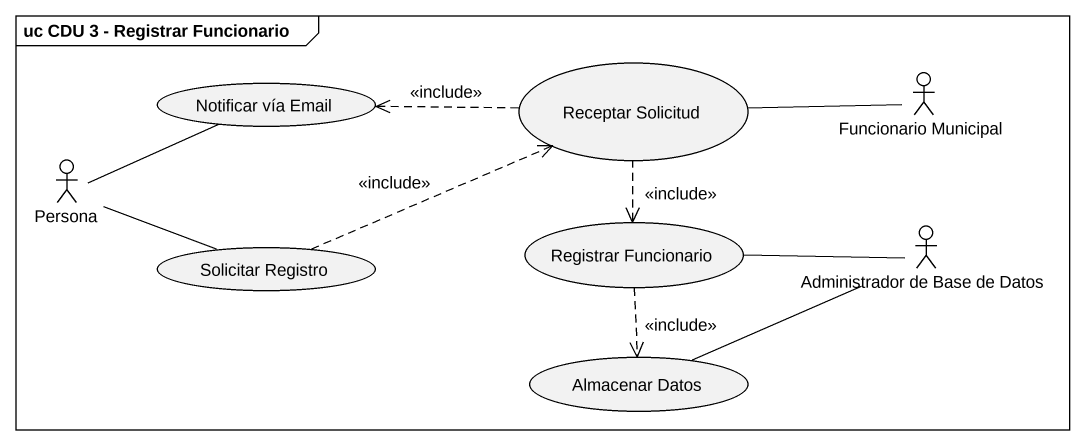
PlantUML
@startuml
mainframe uc CDU 3 - Registrar Funcionario
usecase "Notificar vía Email" as Notificar_vía_Email
usecase "Receptar Solicitud" as Receptar_Solicitud
actor "Funcionario Municipal" as Funcionario_Municipal
actor Persona
usecase "Solicitar Registro" as Solicitar_Registro
usecase "Registrar Funcionario" as Registrar_Funcionario
actor "Administrador de Base de Datos" as Administrador_de_Base_de
usecase "Almacenar Datos" as Almacenar_Datos
Notificar_vía_Email -left- Persona
Receptar_Solicitud .left.> Notificar_vía_Email : <<include>>
Receptar_Solicitud ..> Registrar_Funcionario : <<include>>
Funcionario_Municipal -left- Receptar_Solicitud
Persona -right- Solicitar_Registro
Solicitar_Registro .right.> Receptar_Solicitud : <<include>>
Registrar_Funcionario ..> Almacenar_Datos : <<include>>
Administrador_de_Base_de -left- Registrar_Funcionario
Administrador_de_Base_de -left- Almacenar_Datos
@enduml
